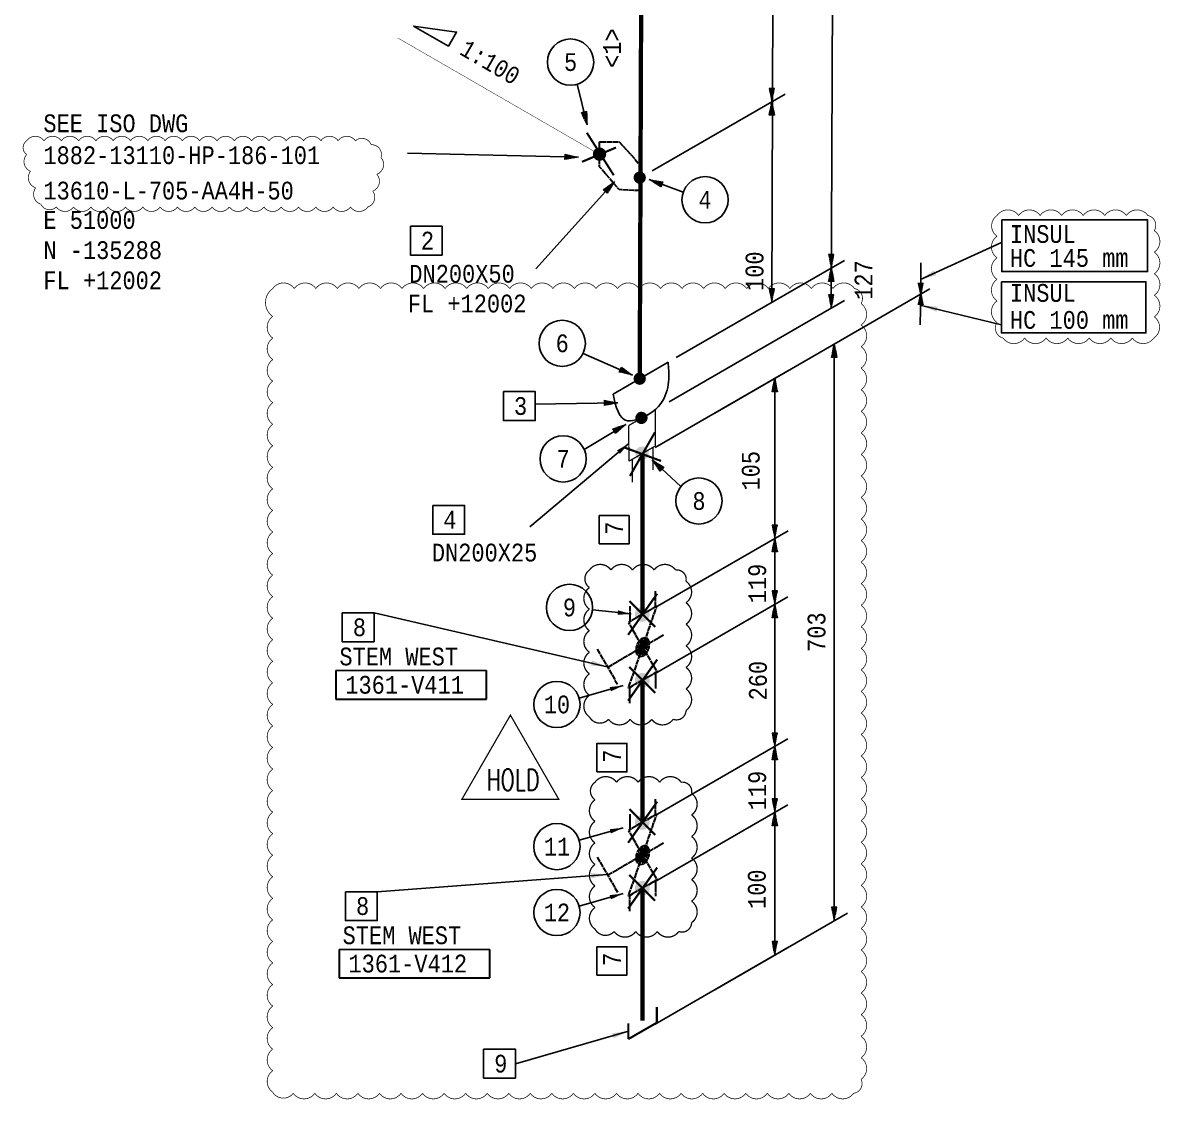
# Model space of a CAD drawing. Header units: inches. Extents: x 996 to 1837, y 0 to 594.
# Drawn here: x 1319.5 to 1530.7, y 141.1 to 340.9 of the extents above; entities that cross this region are included whole.
import ezdxf
from ezdxf.enums import TextEntityAlignment as Align

# ---------------------------------------------------------------- set-up
doc = ezdxf.new("R2010")
doc.units = ezdxf.units.IN
doc.header["$MEASUREMENT"] = 0
doc.linetypes.add('Dashed', pattern=[4.18782, 2.09391, -2.09391])
doc.linetypes.add('Solid', pattern=[1, 1, 0])
for name, color, linetype in [('2', 2, 'Continuous'), ('3', 3, 'Continuous'), ('4', 4, 'Continuous'), ('Border', 7, 'Continuous'), ('DIM-LINES', 7, 'Continuous'), ('DIM-TEXT', 7, 'Continuous'), ('FITTINGS', 7, 'Continuous'), ('ISO-TEXT', 7, 'Continuous'), ('ISOTEXT', 7, 'Continuous'), ('NOZZLES', 7, 'Continuous'), ('PIPE', 7, 'Continuous'), ('Rev.4', 6, 'Continuous'), ('WELDS', 7, 'Continuous')]:
    doc.layers.add(name, color=color, linetype=linetype)
for name, color, linetype, lineweight in [('fittingDimension', 2, 'Solid', 13), ('symbol', 2, 'Solid', 30), ('weldDimension', 2, 'Solid', 13)]:
    doc.layers.add(name, color=color, linetype=linetype, lineweight=lineweight)
doc.styles.add('fixedText', font='MONOTXT8.shx', dxfattribs={"width": 0.85})
doc.styles.add('MONOTXT', font='MONOTXT.shx', dxfattribs={"width": 0.8})
doc.styles.add('ROMANS', font='romans.shx', dxfattribs={"width": 0.8})
doc.styles.get("Standard").update_dxf_attribs({"font": 'arial.ttf'})
doc.dimstyles.new('1-1', dxfattribs={"dimtxt": 2.5, "dimasz": 3, "dimexe": 1.2, "dimexo": 1.2, "dimtad": 1, "dimdec": 1, "dimzin": 12, "dimdsep": 46, "dimtxsty": 'ROMANS', "dimcen": 2.5, "dimclrd": 4, "dimclre": 4, "dimclrt": 2, "dimadec": 1, "dimazin": 3, "dimtfac": 1, "dimtdec": 1, "dimtmove": 0, "dimatfit": 3, "dimfxl": 1, "dimtfill": 1, "dimarcsym": 0})
doc.dimstyles.new('ISO-25', dxfattribs={"dimtxt": 2.5, "dimasz": 2.5, "dimexe": 1.25, "dimexo": 0.625, "dimtad": 1, "dimtxsty": 'Standard', "dimcen": 2.5, "dimclre": 4, "dimadec": 0, "dimazin": 0, "dimtfac": 1, "dimtmove": 0, "dimatfit": 3, "dimfxl": 1, "dimarcsym": 0})

# ---------------------------------------------------------------- blocks, each defined once
blk = doc.blocks.new('block51')
at = {"layer": 'WELDS'}
h = blk.add_hatch(color=2, dxfattribs=at)
edge = h.paths.add_edge_path(flags=0)
edge.add_arc((0, 0), 1.15, 0, 360)
at = {"flags": 1}
for tag in ['Tag', 'UCI', 'Pipe Ref', 'Description', 'Key']:
    blk.add_attdef(tag, (0, 0), '', height=1, dxfattribs=at)
blk = doc.blocks.new('block52')
at = {"layer": 'WELDS'}
h = blk.add_hatch(color=2, dxfattribs=at)
edge = h.paths.add_edge_path(flags=0)
edge.add_arc((0, 0), 1.15, 0, 360)
at = {"flags": 1}
for tag in ['Tag', 'UCI', 'Pipe Ref', 'Description', 'Key']:
    blk.add_attdef(tag, (0, 0), '', height=1, dxfattribs=at)
blk = doc.blocks.new('block72')
at = {"color": 2, "linetype": 'ByBlock', "const_width": 0.2}
for points in [[(0, 2.399999999999977), (0, 0)], [(4.800000000000011, -0.4000000000000341), (0, 2.399999999999977)], [(0, 0), (0, -2.400000000000034)], [(4.800000000000011, -5.100000000000023), (4.800000000000011, -0.4000000000000341)], [(0, -2.400000000000034), (4.800000000000011, -5.100000000000023)]]:
    blk.add_lwpolyline(points, dxfattribs=at)
at = {"flags": 1}
for tag in ['Tag', 'UCI', 'Pipe Ref', 'Description', 'Key']:
    blk.add_attdef(tag, (0, 0), '', height=1, dxfattribs=at)

msp = doc.modelspace()

# ---------------------------------------------------------------- hatches: boundary and pattern name
at = {"layer": '4'}
for points in [[(1485.814655889277, 292.5061863160356), (1486.214655889277, 290.5861863160355), (1486.614655889277, 292.5061863160356)], [(1485.814655889277, 288.6661863160355), (1486.214655889277, 290.5861863160355), (1486.614655889277, 288.6661863160355)]]:
    msp.add_hatch(color=4, dxfattribs=at).paths.add_polyline_path(points)
at = {"layer": 'WELDS'}
h = msp.add_hatch(color=2, dxfattribs=at)
edge = h.paths.add_edge_path(flags=0)
edge.add_arc((1426.590933922466, 316.4957356177565), 1.25, -180.0000000000002, 179.9999999999998)
h = msp.add_hatch(color=2, dxfattribs=at)
edge = h.paths.add_edge_path(flags=0)
edge.add_arc((1434.371304703949, 267.5396750733119), 1.15, -59.00555022275671, 300.9944497772433, ccw=False)
h = msp.add_hatch(color=2, dxfattribs=at)
edge = h.paths.add_edge_path(flags=0)
edge.add_arc((1434.482647406679, 260.9777501307901), 1.25, -60.00000000000001, 300.0000000000001)
h = msp.add_hatch(color=2, dxfattribs=at)
edge = h.paths.add_edge_path(flags=0)
edge.add_arc((1434.518051120353, 231.050190789829), 1.375, 299.9999999999999, 659.9999999999999, ccw=False)
h = msp.add_hatch(color=2, dxfattribs=at)
edge = h.paths.add_edge_path(flags=0)
edge.add_arc((1434.518051120353, 218.8290045103222), 1.375, 299.9999999999999, 659.9999999999999, ccw=False)
h = msp.add_hatch(color=2, dxfattribs=at)
edge = h.paths.add_edge_path(flags=0)
edge.add_arc((1434.518051120353, 192.4472852119718), 1.375, 299.9999999999999, 659.9999999999999, ccw=False)
h = msp.add_hatch(color=2, dxfattribs=at)
edge = h.paths.add_edge_path(flags=0)
edge.add_arc((1434.518051120353, 180.226098932465), 1.375, 299.9999999999999, 659.9999999999999, ccw=False)

# ---------------------------------------------------------------- linework, layer by layer
at = {"layer": '2', "color": 4}
for p, q in [((1424.280511266817, 321.9075051273487), (1422.446162350977, 329.4799891034318)), ((1429.356285542987, 311.4054643418027), (1414.755059672938, 295.2145758702292)), ((1435.826177746783, 311.7673592988123), (1442.111918474674, 309.4131528426245)), ((1432.715362101392, 275.4689361004856), (1423.530417647716, 279.5210733367088)), ((1430.00125638296, 270.3321285675653), (1414.64793993857, 270.0561784738534)), ((1431.473236039802, 266.3415981956206), (1423.744519651821, 261.6693733479453)), ((1436.384724560756, 259.7460895216576), (1441.684132088971, 254.7768138416731))]:
    msp.add_line(p, q, dxfattribs=at)
for points in [[(1501.260335022901, 304.2779935639734), (1528.324638299187, 304.2779935639734), (1528.324638299187, 294.6902258836079), (1501.260335022901, 294.6902258836079)], [(1391.470039986314, 303.1134817712784), (1397.370165224348, 303.1134817712784), (1397.370165224348, 297.7507645581419), (1391.470039986314, 297.7507645581419)], [(1501.188735559337, 292.8252115811207), (1528.03824364005, 292.8252115811207), (1528.03824364005, 283.3089940522328), (1501.188735559337, 283.3089940522328)], [(1408.747814700536, 272.409309655388), (1414.64793993857, 272.409309655388), (1414.64793993857, 267.0465924422515), (1408.747814700536, 267.0465924422515)], [(1395.632603465343, 251.3076488445945), (1401.532728703377, 251.3076488445945), (1401.532728703377, 245.944931631458), (1395.632603465343, 245.944931631458)], [(1426.534670987254, 244.1387821543362), (1426.534670987254, 249.4119815034204), (1432.084546464405, 249.4119815034207), (1432.084546464405, 244.1387821543362)], [(1378.836571744216, 231.3423587112693), (1384.73669698225, 231.3423587112693), (1384.73669698225, 225.9796414981328), (1378.836571744216, 225.9796414981328)], [(1426.113225355306, 201.8263342226597), (1426.113225355306, 207.0995335717438), (1431.663100832457, 207.0995335717442), (1431.663100832457, 201.8263342226597)], [(1379.423514875706, 179.5917295816992), (1385.32364011374, 179.5917295816992), (1385.32364011374, 174.2290123685627), (1379.423514875706, 174.2290123685627)], [(1426.113225355306, 164.0973788777151), (1426.113225355306, 169.3705782267993), (1431.663100832457, 169.3705782267996), (1431.663100832457, 164.0973788777151)], [(1405.074896235115, 150.3415836612019), (1410.975021473149, 150.3415836612019), (1410.975021473149, 144.9788664480654), (1405.074896235115, 144.9788664480654)]]:
    msp.add_lwpolyline(points, close=True, dxfattribs=at)
for centre in [(1421.210997103919, 333.5879003621811), (1446.173826283931, 308.0329336755743), (1419.663372959392, 281.3785084980277), (1419.827270952052, 259.9202985570457), (1445.049115138583, 252.1158010503045), (1421.006583116618, 232.3550872320745), (1418.685032905363, 214.3440822157379), (1418.679185651294, 187.9541008068657), (1418.685032905363, 175.7270697608344)]:
    msp.add_circle(centre, 4.29, dxfattribs=at)
at = {"layer": '4', "color": 4}
for p, q in [((1486.213655889277, 290.5851863160356), (1486.213655889277, 296.3451863160356)), ((1486.214655889277, 290.5861863160355), (1485.814655889277, 292.5061863160356)), ((1485.814655889277, 292.5061863160356), (1486.614655889277, 292.5061863160356)), ((1486.614655889277, 292.5061863160356), (1486.214655889277, 290.5861863160355)), ((1485.814655889277, 288.6661863160355), (1486.214655889277, 290.5861863160355)), ((1486.133655889277, 284.8251863160356), (1486.213655889277, 290.5851863160356)), ((1486.214655889277, 290.5861863160355), (1486.614655889277, 288.6661863160355)), ((1486.614655889277, 288.6661863160355), (1485.814655889277, 288.6661863160355))]:
    msp.add_line(p, q, dxfattribs=at)
msp.add_lwpolyline([(1392.026418607463, 340.2730697481412), (1400.050873720083, 339.1485154376481), (1398.522446612375, 336.5467829090297), (1392.026418607463, 340.2730697481412)], dxfattribs=at)
at = {"layer": '4', "color": 4, "const_width": 0.3}
for points in [[(1485.814655889277, 292.5061863160356), (1486.214655889277, 290.5861863160355), (1486.614655889277, 292.5061863160356)], [(1486.614655889277, 288.6661863160355), (1486.214655889277, 290.5861863160355), (1485.814655889277, 288.6661863160355)]]:
    msp.add_lwpolyline(points, close=True, dxfattribs=at)
at = {"layer": 'Border', "color": 4}
for p, q in [((1459.493320055876, 529.7926496690175), (1458.573390711233, 288.9754520583532)), ((1470.157551120407, 281.2492583778157), (1470.157550185274, 174.2049052901229)), ((1459.11315898035, 274.8727623772384), (1459.113158045217, 167.8284092895455))]:
    msp.add_line(p, q, dxfattribs=at)
at = {"layer": 'Border', "color": 2}
for p, q in [((1436.383882060891, 313.3985243906328), (1461.034617330784, 327.6306330344281)), ((1440.81997996216, 278.7255128453018), (1472.079008851746, 296.7729215893103)), ((1447.968040717876, 268.4381517991241), (1487.918154533103, 291.5033607645018)), ((1439.546083494591, 270.5273350010856), (1472.079008851746, 289.310228213565)), ((1439.311848308925, 277.8547926293333), (1429.094904359309, 271.956037289727)), ((1436.923648577819, 262.0616557985467), (1461.574383847712, 276.2937644423419)), ((1436.926983027982, 232.3419206421173), (1461.577718297875, 246.5740292859125)), ((1436.923648577819, 220.1047047637656), (1461.574383847712, 234.3368134075608)), ((1436.91780132375, 193.7288302319397), (1461.568536593644, 207.9609388757349)), ((1436.923648577819, 181.5017991859084), (1461.574383847712, 195.7339078297036)), ((1447.964719486424, 161.3918685120622), (1472.615454756318, 175.6239771558575)), ((1436.920327346367, 155.0153725114849), (1461.571062616261, 169.2474811552801))]:
    msp.add_line(p, q, dxfattribs=at)
msp.add_spline([(1429.094904359309, 271.956037289727), (1431.797217914774, 267.0054463597772), (1433.846805695834, 267.3539604765023), (1438.349638287433, 270.7662745650608), (1439.43871369522, 274.748710664552), (1439.311848308925, 277.8547926293333)], degree=3, dxfattribs=at)
at = {"layer": 'DIM-LINES', "color": 4}
for p, q in [((1470.537711576837, 536.1691320866803), (1469.617782232195, 287.8892411002709)), ((1422.67691283361, 315.9200915174735), (1390.919187166526, 316.6892655552761))]:
    msp.add_line(p, q, dxfattribs=at)
at = {"layer": 'FITTINGS', "color": 2, "linetype": 'ByBlock'}
for points, const_width in [([(1434.050133922464, 312.1387764072313), (1434.050133922464, 309.9387764072312)], 0.2), ([(1436.525167411771, 262.0324494734161), (1436.525167411771, 257.8386773870565)], 0.26), ([(1432.661300577993, 259.8016449168211), (1432.661300577992, 255.6078728304615)], 0.26)]:
    msp.add_lwpolyline(points, dxfattribs=dict(at, const_width=const_width))
at = {"layer": 'ISO-TEXT', "color": 2}
for p, q in [((1405.620731890935, 220.6378082183956), (1377.660731890934, 220.6378082183956)), ((1406.207675022425, 168.8871790888255), (1378.247675022424, 168.8871790888255))]:
    msp.add_line(p, q, dxfattribs=at)
at = {"layer": 'ISOTEXT', "color": 2, "linetype": 'Continuous', "lineweight": 30}
for p, q in [((1377.660731890934, 220.6378082183956), (1377.660731890934, 215.3578082183956)), ((1405.620731890935, 215.3578082183956), (1405.620731890935, 220.6378082183956)), ((1377.660731890934, 215.3578082183956), (1405.620731890935, 215.3578082183956)), ((1378.247675022424, 168.8871790888255), (1378.247675022424, 163.6071790888255)), ((1406.207675022425, 163.6071790888255), (1406.207675022425, 168.8871790888255)), ((1378.247675022424, 163.6071790888255), (1406.207675022425, 163.6071790888255))]:
    msp.add_line(p, q, dxfattribs=at)
at = {"layer": 'NOZZLES', "const_width": 0.8}
for points in [[(1434.050133922464, 274.8169404119108), (1434.970060895823, 515.2746897644347)], [(1434.589900439393, 231.0802499369169), (1434.589900439392, 261.0318791821126)], [(1434.589900439392, 192.4773443590595), (1434.589900439392, 218.8590636574103)], [(1434.589900439392, 186.3667207494388), (1434.589900439392, 186.3667512193066)], [(1434.589900439392, 155.6223392470281), (1434.589900439392, 180.2561580795526)]]:
    msp.add_lwpolyline(points, dxfattribs=at)
at = {"layer": 'PIPE', "color": 2, "linetype": 'Dashed', "const_width": 0.08}
msp.add_lwpolyline([(1389.13591445203, 338.0642397039252), (1426.590933922467, 316.4395741301662)], dxfattribs=at)
at = {"layer": 'Rev.4', "color": 1}
for points, const_width in [([(1320.23967147082, 318.9773858330766, -0.52056705), (1323.451908528171, 318.9773858330766, -0.52056705), (1326.664145585522, 318.9773858330766, -0.52056705), (1329.876382642873, 318.9773858330766, -0.52056705), (1333.088619700224, 318.9773858330766, -0.52056705), (1336.300856757576, 318.9773858330766, -0.52056705), (1339.513093814927, 318.9773858330766, -0.52056705), (1342.725330872278, 318.9773858330766, -0.52056705), (1345.937567929629, 318.9773858330766, -0.52056705), (1349.14980498698, 318.9773858330766, -0.52056705), (1352.362042044331, 318.9773858330766, -0.52056705), (1355.574279101682, 318.9773858330766, -0.52056705), (1358.786516159033, 318.9773858330766, -0.52056705), (1361.998753216385, 318.9773858330766, -0.52056705), (1365.210990273736, 318.9773858330766, -0.52056705), (1368.423227331087, 318.9773858330766, -0.52056705), (1371.635464388438, 318.9773858330766, -0.52056705), (1374.847701445789, 318.9773858330766, -0.52056705), (1378.05993850314, 318.9773858330766, -0.52056705), (1381.272175560491, 318.9773858330766, -0.52056705), (1384.185662065436, 318.2493545743849, -0.52056705), (1386.021349110025, 315.8661830960626, -0.52056705), (1385.247251991235, 312.7486134395352, -0.52056705), (1384.473154872445, 309.6310437830077, -0.52056705), (1383.558698333789, 306.6929471179444, -0.52056705), (1380.346461276438, 306.6929471179444, -0.52056705), (1377.134224219087, 306.6929471179444, -0.52056705), (1373.921987161736, 306.6929471179444, -0.52056705), (1370.709750104385, 306.6929471179444, -0.52056705), (1367.497513047034, 306.6929471179444, -0.52056705), (1364.285275989683, 306.6929471179444, -0.52056705), (1361.073038932331, 306.6929471179444, -0.52056705), (1357.86080187498, 306.6929471179444, -0.52056705), (1354.648564817629, 306.6929471179444, -0.52056705), (1351.436327760278, 306.6929471179444, -0.52056705), (1348.224090702927, 306.6929471179444, -0.52056705), (1345.011853645576, 306.6929471179444, -0.52056705), (1341.799616588225, 306.6929471179444, -0.52056705), (1338.587379530873, 306.6929471179444, -0.52056705), (1335.375142473522, 306.6929471179444, -0.52056705), (1332.162905416171, 306.6929471179444, -0.52056705), (1328.95066835882, 306.6929471179444, -0.52056705), (1325.738431301469, 306.6929471179444, -0.52056705), (1322.891432868785, 307.19208356147, -0.52056705), (1321.919557651348, 310.2537702656173, -0.52056705), (1320.947682433911, 313.3154569697645, -0.52056705), (1320.23967147082, 316.4180181153799, -0.52056705)], 0.132), ([(1500.385641928789, 305.1064030629062, -0.52056705), (1504.385641928789, 305.1064030629062, -0.52056705), (1508.385641928789, 305.1064030629062, -0.52056705), (1512.385641928789, 305.1064030629062, -0.52056705), (1516.385641928789, 305.1064030629062, -0.52056705), (1520.385641928789, 305.1064030629062, -0.52056705), (1524.385641928789, 305.1064030629062, -0.52056705), (1528.385641928789, 305.1064030629062, -0.52056705), (1529.579458118265, 302.3002192523826, -0.52056705), (1529.579458118265, 298.3002192523826, -0.52056705), (1529.579458118265, 294.3002192523826, -0.52056705), (1529.579458118265, 290.3002192523826, -0.52056705), (1529.579458118265, 286.3002192523826, -0.52056705), (1529.505435557384, 282.3742418132632, -0.52056705), (1525.505435557384, 282.3742418132632, -0.52056705), (1521.505435557384, 282.3742418132632, -0.52056705), (1517.505435557384, 282.3742418132632, -0.52056705), (1513.505435557384, 282.3742418132632, -0.52056705), (1509.505435557384, 282.3742418132632, -0.52056705), (1505.505435557384, 282.3742418132632, -0.52056705), (1501.505435557384, 282.3742418132632, -0.52056705), (1500.385641928789, 285.2544481846675, -0.52056705), (1500.385641928789, 289.2544481846675, -0.52056705), (1500.385641928789, 293.2544481846675, -0.52056705), (1500.385641928789, 297.2544481846675, -0.52056705), (1500.385641928789, 301.2544481846675, -0.52056705)], 0.132), ([(1365.922898011375, 291.5459609811173, -0.52056705), (1369.922898011375, 291.5459609811173, -0.52056705), (1373.922898011375, 291.5459609811173, -0.52056705), (1377.922898011375, 291.5459609811173, -0.52056705), (1381.922898011375, 291.5459609811173, -0.52056705), (1385.922898011375, 291.5459609811173, -0.52056705), (1389.922898011375, 291.5459609811173, -0.52056705), (1393.922898011375, 291.5459609811173, -0.52056705), (1397.922898011375, 291.5459609811173, -0.52056705), (1401.922898011375, 291.5459609811173, -0.52056705), (1405.922898011375, 291.5459609811173, -0.52056705), (1409.922898011375, 291.5459609811173, -0.52056705), (1413.922898011375, 291.5459609811173, -0.52056705), (1417.922898011375, 291.5459609811173, -0.52056705), (1421.922898011375, 291.5459609811173, -0.52056705), (1425.922898011375, 291.5459609811173, -0.52056705), (1429.922898011375, 291.5459609811173, -0.52056705), (1433.922898011375, 291.5459609811173, -0.52056705), (1437.922898011375, 291.5459609811173, -0.52056705), (1441.922898011375, 291.5459609811173, -0.52056705), (1445.922898011375, 291.5459609811173, -0.52056705), (1449.922898011375, 291.5459609811173, -0.52056705), (1453.922898011375, 291.5459609811173, -0.52056705), (1457.922898011375, 291.5459609811173, -0.52056705), (1461.922898011375, 291.5459609811173, -0.52056705), (1465.922898011375, 291.5459609811173, -0.52056705), (1469.922898011375, 291.5459609811173, -0.52056705), (1473.922898011375, 291.5459609811173, -0.52056705), (1475.140111722715, 288.7631746924571, -0.52056705), (1475.140111722715, 284.7631746924571, -0.52056705), (1475.140111722715, 280.7631746924571, -0.52056705), (1475.140111722715, 276.7631746924571, -0.52056705), (1475.140111722715, 272.7631746924571, -0.52056705), (1475.140111722715, 268.7631746924571, -0.52056705), (1475.140111722715, 264.7631746924571, -0.52056705), (1475.140111722715, 260.7631746924571, -0.52056705), (1475.140111722715, 256.7631746924571, -0.52056705), (1475.140111722715, 252.7631746924571, -0.52056705), (1475.140111722715, 248.7631746924571, -0.52056705), (1475.140111722715, 244.7631746924571, -0.52056705), (1475.140111722715, 240.7631746924571, -0.52056705), (1475.140111722715, 236.7631746924571, -0.52056705), (1475.140111722715, 232.7631746924571, -0.52056705), (1475.140111722715, 228.7631746924571, -0.52056705), (1475.140111722715, 224.7631746924571, -0.52056705), (1475.140111722715, 220.7631746924571, -0.52056705), (1475.140111722715, 216.7631746924571, -0.52056705), (1475.140111722715, 212.7631746924571, -0.52056705), (1475.140111722715, 208.7631746924571, -0.52056705), (1475.140111722715, 204.7631746924571, -0.52056705), (1475.140111722715, 200.7631746924571, -0.52056705), (1475.140111722715, 196.7631746924571, -0.52056705), (1475.140111722715, 192.7631746924571, -0.52056705), (1475.140111722715, 188.7631746924571, -0.52056705), (1475.140111722715, 184.7631746924571, -0.52056705), (1475.140111722715, 180.7631746924571, -0.52056705), (1475.140111722715, 176.7631746924571, -0.52056705), (1475.140111722715, 172.7631746924571, -0.52056705), (1475.140111722715, 168.7631746924571, -0.52056705), (1475.140111722715, 164.7631746924571, -0.52056705), (1475.140111722715, 160.7631746924571, -0.52056705), (1475.140111722715, 156.7631746924571, -0.52056705), (1475.140111722715, 152.7631746924571, -0.52056705), (1475.140111722715, 148.7631746924571, -0.52056705), (1475.140111722715, 144.7631746924571, -0.52056705), (1473.733376368617, 142.1699100465553, -0.52056705), (1469.733376368617, 142.1699100465553, -0.52056705), (1465.733376368617, 142.1699100465553, -0.52056705), (1461.733376368617, 142.1699100465553, -0.52056705), (1457.733376368617, 142.1699100465553, -0.52056705), (1453.733376368617, 142.1699100465553, -0.52056705), (1449.733376368617, 142.1699100465553, -0.52056705), (1445.733376368617, 142.1699100465553, -0.52056705), (1441.733376368617, 142.1699100465553, -0.52056705), (1437.733376368617, 142.1699100465553, -0.52056705), (1433.733376368617, 142.1699100465553, -0.52056705), (1429.733376368617, 142.1699100465553, -0.52056705), (1425.733376368617, 142.1699100465553, -0.52056705), (1421.733376368617, 142.1699100465553, -0.52056705), (1417.733376368617, 142.1699100465553, -0.52056705), (1413.733376368617, 142.1699100465553, -0.52056705), (1409.733376368617, 142.1699100465553, -0.52056705), (1405.733376368617, 142.1699100465553, -0.52056705), (1401.733376368617, 142.1699100465553, -0.52056705), (1397.733376368617, 142.1699100465553, -0.52056705), (1393.733376368617, 142.1699100465553, -0.52056705), (1389.733376368617, 142.1699100465553, -0.52056705), (1385.733376368617, 142.1699100465553, -0.52056705), (1381.733376368617, 142.1699100465553, -0.52056705), (1377.733376368617, 142.1699100465553, -0.52056705), (1373.733376368617, 142.1699100465553, -0.52056705), (1369.733376368617, 142.1699100465553, -0.52056705), (1365.922898011375, 142.3594316893136, -0.52056705), (1365.922898011375, 146.3594316893136, -0.52056705), (1365.922898011375, 150.3594316893136, -0.52056705), (1365.922898011375, 154.3594316893136, -0.52056705), (1365.922898011375, 158.3594316893136, -0.52056705), (1365.922898011375, 162.3594316893136, -0.52056705), (1365.922898011375, 166.3594316893136, -0.52056705), (1365.922898011375, 170.3594316893136, -0.52056705), (1365.922898011375, 174.3594316893136, -0.52056705), (1365.922898011375, 178.3594316893136, -0.52056705), (1365.922898011375, 182.3594316893136, -0.52056705), (1365.922898011375, 186.3594316893136, -0.52056705), (1365.922898011375, 190.3594316893136, -0.52056705), (1365.922898011375, 194.3594316893136, -0.52056705), (1365.922898011375, 198.3594316893136, -0.52056705), (1365.922898011375, 202.3594316893136, -0.52056705), (1365.922898011375, 206.3594316893136, -0.52056705), (1365.922898011375, 210.3594316893136, -0.52056705), (1365.922898011375, 214.3594316893136, -0.52056705), (1365.922898011375, 218.3594316893136, -0.52056705), (1365.922898011375, 222.3594316893136, -0.52056705), (1365.922898011375, 226.3594316893136, -0.52056705), (1365.922898011375, 230.3594316893135, -0.52056705), (1365.922898011375, 234.3594316893136, -0.52056705), (1365.922898011375, 238.3594316893136, -0.52056705), (1365.922898011375, 242.3594316893136, -0.52056705), (1365.922898011375, 246.3594316893136, -0.52056705), (1365.922898011375, 250.3594316893136, -0.52056705), (1365.922898011375, 254.3594316893136, -0.52056705), (1365.922898011375, 258.3594316893136, -0.52056705), (1365.922898011375, 262.3594316893136, -0.52056705), (1365.922898011375, 266.3594316893136, -0.52056705), (1365.922898011375, 270.3594316893136, -0.52056705), (1365.922898011375, 274.3594316893136, -0.52056705), (1365.922898011375, 278.3594316893136, -0.52056705), (1365.922898011375, 282.3594316893136, -0.52056705), (1365.922898011375, 286.3594316893136, -0.52056705)], 0.132), ([(1424.714565271331, 239.2977451855151, -0.52056705), (1428.714565271331, 239.2977451855151, -0.52056705), (1432.714565271331, 239.2977451855151, -0.52056705), (1436.714565271331, 239.2977451855151, -0.52056705), (1440.714565271331, 239.2977451855151, -0.52056705), (1442.638607564792, 237.2217874789769, -0.52056705), (1442.638607564792, 233.2217874789769, -0.52056705), (1442.638607564792, 229.2217874789769, -0.52056705), (1442.638607564792, 225.2217874789769, -0.52056705), (1442.638607564792, 221.2217874789769, -0.52056705), (1442.638607564792, 217.2217874789769, -0.52056705), (1442.638607564792, 213.2217874789769, -0.52056705), (1440.267167832939, 211.5932272108307, -0.52056705), (1436.267167832939, 211.5932272108307, -0.52056705), (1432.267167832939, 211.5932272108307, -0.52056705), (1428.267167832939, 211.5932272108307, -0.52056705), (1424.714565271331, 212.0406246492227, -0.52056705), (1424.714565271331, 216.0406246492227, -0.52056705), (1424.714565271331, 220.0406246492227, -0.52056705), (1424.714565271331, 224.0406246492227, -0.52056705), (1424.714565271331, 228.0406246492227, -0.52056705), (1424.714565271331, 232.0406246492227, -0.52056705), (1424.714565271331, 236.0406246492227, -0.52056705)], 0.2376), ([(1425.749083362543, 199.9053418571898, -0.52056705), (1429.749083362543, 199.9053418571898, -0.52056705), (1433.749083362543, 199.9053418571898, -0.52056705), (1437.749083362543, 199.9053418571898, -0.52056705), (1441.749083362543, 199.9053418571898, -0.52056705), (1443.673125656005, 197.8293841506515, -0.52056705), (1443.673125656005, 193.8293841506515, -0.52056705), (1443.673125656005, 189.8293841506515, -0.52056705), (1443.673125656005, 185.8293841506515, -0.52056705), (1443.673125656005, 181.8293841506515, -0.52056705), (1443.673125656005, 177.8293841506515, -0.52056705), (1443.673125656005, 173.8293841506515, -0.52056705), (1441.301685924151, 172.2008238825053, -0.52056705), (1437.301685924151, 172.2008238825053, -0.52056705), (1433.301685924151, 172.2008238825053, -0.52056705), (1429.301685924151, 172.2008238825053, -0.52056705), (1425.749083362543, 172.6482213208974, -0.52056705), (1425.749083362543, 176.6482213208974, -0.52056705), (1425.749083362543, 180.6482213208974, -0.52056705), (1425.749083362543, 184.6482213208974, -0.52056705), (1425.749083362543, 188.6482213208974, -0.52056705), (1425.749083362543, 192.6482213208974, -0.52056705), (1425.749083362543, 196.6482213208974, -0.52056705)], 0.2376)]:
    msp.add_lwpolyline(points, format="xyb", close=True, dxfattribs=dict(at, const_width=const_width))
at = {"layer": 'Rev.4', "color": 1, "const_width": 0.2376}
msp.add_lwpolyline([(1410.043273453683, 212.3597245724957), (1401.02827584948, 196.7308020744842), (1419.02827584948, 196.7308020744842)], close=True, dxfattribs=at)
at = {"layer": 'symbol', "flags": 128}
msp.add_lwpolyline([(1434.050133922464, 309.7195764072313), (1430.219733922465, 309.9211764072319), (1426.590933922467, 314.1547764072318), (1426.590933922467, 318.7915764072317), (1430.219733922465, 318.7915764072317), (1434.050133922464, 314.5579764072315), (1434.050133922464, 312.1387764072314)], close=True, dxfattribs=at)
for points in [[(1436.979384336996, 232.4580821294234), (1436.984310215671, 235.3634634946384)], [(1437.240865955517, 232.6088585343655), (1431.945603823593, 229.555486783066), (1437.234197055192, 220.3838268112608), (1431.93896136069, 217.3304703043954), (1437.240865955517, 232.6088585343655)], [(1432.205342420465, 232.6077991096249), (1432.20041654179, 229.7024177444104)], [(1438.481121991181, 227.2133013519124), (1428.104581360088, 221.2299458069279)], [(1435.695330951221, 226.2661221426219), (1435.809854871198, 225.677084925886), (1435.741384107205, 224.9818967577771), (1435.498476312926, 224.276296870431), (1435.124493348566, 223.6863257211344), (1434.671596810921, 223.2926036912627), (1434.209520763642, 223.1557265714596), (1433.802157016327, 223.2959820903174), (1433.522245380298, 223.6883094630079), (1433.407715635999, 224.2773766362975), (1433.476192224313, 224.9725348478528), (1433.719100018611, 225.6781347351011), (1434.093082982953, 226.268105884496), (1434.545979520616, 226.6618279142694), (1435.008055567895, 226.7987050340725), (1435.415419315211, 226.6584495152142), (1435.695330951221, 226.2661221426219)], [(1435.502488750368, 226.1916346919665), (1433.677312128417, 223.7476179626278)], [(1435.313994970759, 226.4819791352938), (1433.865805908026, 223.4572735193001)], [(1435.084006631289, 226.6175332534444), (1434.095794247497, 223.3217194011495)], [(1435.080568266115, 223.842370885774), (1434.09923261267, 226.0968817688194)], [(1434.32181081507, 226.3485065313466), (1434.857990063715, 223.5907461232473)], [(1434.5668539494, 226.5333558765423), (1434.612946929386, 223.4058967780515)], [(1426.159993856836, 224.602316224582), (1429.899591072495, 218.1169783300725)], [(1435.619030282325, 225.4204615176809), (1433.56077059646, 224.518791136913)], [(1435.59723509877, 225.8453813929045), (1433.582565780015, 224.0938712616894)], [(1435.563636247951, 224.9714819566588), (1433.616164630834, 224.967770697935)], [(1435.447071942652, 224.5516431327114), (1433.732728936133, 225.3876095218825)], [(1436.979384336952, 220.2368958498919), (1436.977786956289, 217.3334225078106)], [(1432.19881916117, 214.5777581228471), (1432.200416541833, 217.4812314649284)], [(1436.979384336996, 193.8551765515662), (1436.984310215671, 196.7605579167812)], [(1437.240865955517, 194.0059529565083), (1431.945603823593, 190.9525812052088), (1437.234197055192, 181.7809212334036), (1431.93896136069, 178.7275647265382), (1437.240865955517, 194.0059529565083)], [(1432.205342420465, 194.0048935317677), (1432.20041654179, 191.0995121665532)], [(1438.481121991181, 188.6103957740552), (1428.104581360088, 182.6270402290707)], [(1435.695330951221, 187.6632165647647), (1435.809854871198, 187.0741793480288), (1435.741384107205, 186.3789911799199), (1435.498476312926, 185.6733912925738), (1435.124493348566, 185.0834201432772), (1434.671596810921, 184.6896981134055), (1434.209520763642, 184.5528209936024), (1433.802157016327, 184.6930765124602), (1433.522245380298, 185.0854038851507), (1433.407715635999, 185.6744710584403), (1433.476192224313, 186.3696292699956), (1433.719100018611, 187.0752291572439), (1434.093082982953, 187.6652003066388), (1434.545979520616, 188.0589223364122), (1435.008055567895, 188.1957994562153), (1435.415419315211, 188.055543937357), (1435.695330951221, 187.6632165647647)], [(1435.084006631289, 188.0146276755872), (1434.095794247497, 184.7188138232923)], [(1426.159993856836, 185.9994106467248), (1429.899591072495, 179.5140727522153)], [(1435.619030282325, 186.8175559398237), (1433.56077059646, 185.9158855590558)], [(1435.59723509877, 187.2424758150473), (1433.582565780015, 185.4909656838322)], [(1435.563636247951, 186.3685763788016), (1433.616164630834, 186.3648651200778)], [(1435.502488750368, 187.5887291141093), (1433.677312128417, 185.1447123847706)], [(1435.447071942652, 185.9487375548542), (1433.732728936133, 186.7847039440253)], [(1435.313994970759, 187.8790735574366), (1433.865805908026, 184.8543679414429)], [(1435.080568266115, 185.2394653079168), (1434.09923261267, 187.4939761909622)], [(1434.32181081507, 187.7456009534894), (1434.857990063715, 184.9878405453901)], [(1434.5668539494, 187.9304502986851), (1434.612946929386, 184.8029912001943)], [(1436.979384336952, 181.6339902720347), (1436.977786956289, 178.7305169299534)], [(1432.19881916117, 175.9748525449899), (1432.200416541833, 178.8783258870712)]]:
    msp.add_lwpolyline(points, dxfattribs=at)
at = {"layer": 'weldDimension', "color": 4, "flags": 128}
for points in [[(1458.573393082516, 326.2096445521548), (1459.071808584016, 328.7017220579549), (1458.074977581617, 328.7017220580552), (1458.573393082516, 326.2096445521548), (1458.573393082616, 326.708060053255), (1458.972125483716, 328.7017220579549), (1458.174660681916, 328.7017220580549), (1458.573393082616, 326.708060053255), (1458.573393082616, 327.2064755544548), (1458.872442383516, 328.7017220579551), (1458.274343782117, 328.7017220579551), (1458.573393082616, 327.2064755544548), (1458.573393082716, 327.7048910556549), (1458.772759283317, 328.7017220579551), (1458.374026882316, 328.7017220579549), (1458.573393082716, 327.7048910556549), (1458.573393082716, 328.2033065567549), (1458.673076183016, 328.7017220579549), (1458.473709982617, 328.7017220579551), (1458.573393082716, 328.2033065567549)], [(1458.5733954538, 326.2096431831756), (1459.071810955, 323.7175656772757), (1458.0749799527, 323.7175656772757), (1458.5733954538, 326.2096431831756), (1458.5733954538, 325.7112276819758), (1458.9721278548, 323.7175656772757), (1458.1746630529, 323.7175656772757), (1458.5733954538, 325.7112276819758), (1458.5733954538, 325.2128121807758), (1458.8724447545, 323.7175656772759), (1458.2743461531, 323.7175656772759), (1458.5733954538, 325.2128121807758), (1458.5733954538, 324.7143966796758), (1458.7727616543, 323.7175656772759), (1458.3740292534, 323.7175656772757), (1458.5733954538, 324.7143966796758), (1458.5733954538, 324.2159811784757), (1458.6730785541, 323.7175656772757), (1458.4737123536, 323.7175656772757), (1458.5733954538, 324.2159811784757)], [(1424.280511266817, 321.9075051273487), (1423.223354175306, 324.2186276232167), (1424.193567219184, 324.4474478510177), (1424.280511266817, 321.9075051273487), (1424.166101152918, 322.3926116493582), (1423.320375479738, 324.2415096460237), (1424.096545914827, 324.4245658282795), (1424.166101152918, 322.3926116493582), (1424.051691039016, 322.8777181712271), (1423.417396784096, 324.264391668763), (1423.999524610395, 324.4016838054718), (1424.051691039016, 322.8777181712271), (1423.937280925117, 323.362824693237), (1423.514418088527, 324.2872736915697), (1423.902503306037, 324.3788017827335), (1423.937280925117, 323.362824693237), (1423.822870811146, 323.8479312151774), (1423.611439392886, 324.3101557143082), (1423.805482001606, 324.3559197599259), (1423.822870811146, 323.8479312151774)], [(1422.676911407616, 315.9200891800321), (1420.173496406264, 315.4821603750265), (1420.197632635219, 316.4786991297163), (1422.676911407616, 315.9200891800321), (1422.178642030222, 315.9321572945105), (1420.175910029159, 315.5818142504658), (1420.195219012324, 316.3790452542773), (1422.178642030222, 315.9321572945105), (1421.680372652827, 315.9442254089886), (1420.178323652056, 315.6814681260046), (1420.192805389429, 316.2793913788385), (1421.680372652827, 315.9442254089886), (1421.182103275532, 315.956293523465), (1420.180737274951, 315.7811220014437), (1420.190391766532, 316.1797375032996), (1421.182103275532, 315.956293523465), (1420.683833898137, 315.968361637943), (1420.183150897846, 315.8807758768826), (1420.187978143637, 316.0800836278603), (1420.683833898137, 315.968361637943)], [(1429.356285542987, 311.4054643418027), (1428.033406824717, 309.2354735114568), (1427.300554868332, 309.911195390033), (1429.356285542987, 311.4054643418027), (1429.018424603639, 311.0390383635729), (1427.960121629031, 309.3030456993355), (1427.373840063919, 309.8436232021768), (1429.018424603639, 311.0390383635729), (1428.68056366441, 310.6726123854185), (1427.886836433444, 309.3706178871916), (1427.447125259605, 309.7760510142983), (1428.68056366441, 310.6726123854185), (1428.342702725063, 310.3061864071886), (1427.813551237759, 309.4381900750701), (1427.520410455192, 309.7084788264423), (1428.342702725063, 310.3061864071886), (1428.004841785813, 309.9397604289369), (1427.740266042172, 309.5057622629263), (1427.593695650877, 309.6409066385638), (1428.004841785813, 309.9397604289369)], [(1435.826177746783, 311.7673592988123), (1438.332246396278, 311.3448806235448), (1437.9769800866, 310.4135064257217), (1435.826177746783, 311.7673592988123), (1436.291864845752, 311.5897261439321), (1438.296719765308, 311.251743203711), (1438.012506717586, 310.5066438454559), (1436.291864845752, 311.5897261439321), (1436.757551944606, 311.4120929891343), (1438.261193134323, 311.1586057839767), (1438.048033348555, 310.5997812652898), (1436.757551944606, 311.4120929891343), (1437.223239043575, 311.2344598342537), (1438.225666503353, 311.0654683641436), (1438.083559979541, 310.6929186850238), (1437.223239043575, 311.2344598342537), (1437.688926142527, 311.0568266794725), (1438.190139872367, 310.972330944409), (1438.11908661051, 310.7860561048573), (1437.688926142527, 311.0568266794725)], [(1469.617782232195, 295.3519344760161), (1470.116197733695, 297.8440119818163), (1469.119366731295, 297.8440119819165), (1469.617782232195, 295.3519344760161), (1469.617782232295, 295.8503499771164), (1470.016514633395, 297.8440119818163), (1469.219049831595, 297.8440119819163), (1469.617782232295, 295.8503499771164), (1469.617782232295, 296.3487654783162), (1469.916831533195, 297.8440119818165), (1469.318732931795, 297.8440119818165), (1469.617782232295, 296.3487654783162), (1469.617782232395, 296.8471809795162), (1469.817148432995, 297.8440119818165), (1469.418416031995, 297.8440119818163), (1469.617782232395, 296.8471809795162), (1469.617782232395, 297.3455964806162), (1469.717465332695, 297.8440119818163), (1469.518099132295, 297.8440119818165), (1469.617782232395, 297.3455964806162)], [(1469.617784603478, 295.351933107037), (1470.116200104678, 292.859855601137), (1469.119369102378, 292.859855601137), (1469.617784603478, 295.351933107037), (1469.617784603478, 294.8535176058372), (1470.016517004478, 292.859855601137), (1469.219052202578, 292.859855601137), (1469.617784603478, 294.8535176058372), (1469.617784603478, 294.3551021046371), (1469.916833904178, 292.8598556011373), (1469.318735302778, 292.8598556011373), (1469.617784603478, 294.3551021046371), (1469.617784603478, 293.8566866035371), (1469.817150803978, 292.8598556011373), (1469.418418403078, 292.859855601137), (1469.617784603478, 293.8566866035371), (1469.617784603478, 293.3582711023371), (1469.717467703778, 292.859855601137), (1469.518101503278, 292.859855601137), (1469.617784603478, 293.3582711023371)], [(1458.573390711233, 288.9754520583532), (1459.071806212733, 291.4675295641533), (1458.074975210333, 291.4675295642536), (1458.573390711233, 288.9754520583532), (1458.573390711333, 289.4738675594534), (1458.972123112433, 291.4675295641533), (1458.174658310633, 291.4675295642534), (1458.573390711333, 289.4738675594534), (1458.573390711333, 289.9722830606532), (1458.872440012233, 291.4675295641536), (1458.274341410833, 291.4675295641536), (1458.573390711333, 289.9722830606532), (1458.573390711433, 290.4706985618533), (1458.772756912033, 291.4675295641536), (1458.374024511033, 291.4675295641533), (1458.573390711433, 290.4706985618533), (1458.573390711433, 290.9691140629533), (1458.673073811733, 291.4675295641533), (1458.473707611333, 291.4675295641536), (1458.573390711433, 290.9691140629533)], [(1469.617782232195, 287.8892411002709), (1470.116197733695, 290.381318606071), (1469.119366731295, 290.3813186061712), (1469.617782232195, 287.8892411002709), (1469.617782232295, 288.3876566013711), (1470.016514633395, 290.381318606071), (1469.219049831595, 290.381318606171), (1469.617782232295, 288.3876566013711), (1469.617782232295, 288.8860721025709), (1469.916831533195, 290.3813186060712), (1469.318732931795, 290.3813186060712), (1469.617782232295, 288.8860721025709), (1469.617782232395, 289.3844876037709), (1469.817148432995, 290.3813186060712), (1469.418416031995, 290.381318606071), (1469.617782232395, 289.3844876037709), (1469.617782232395, 289.8829031048709), (1469.717465332695, 290.381318606071), (1469.518099132295, 290.3813186060712), (1469.617782232395, 289.8829031048709)], [(1470.157553982612, 281.2492572921864), (1470.655969483813, 278.7571797862864), (1469.659138481512, 278.7571797862864), (1470.157553982612, 281.2492572921864)], [(1470.157553982612, 281.2492572921864), (1470.157553982613, 279.2555952874865), (1470.257237082913, 278.7571797862864)], [(1469.758821581713, 278.7571797862864), (1470.157553982612, 280.7508417909866)], [(1469.858504681913, 278.7571797862867), (1470.157553982613, 280.2524262897865)], [(1469.958187782212, 278.7571797862864), (1470.157553982612, 279.7540107886865)], [(1470.057870882413, 278.7571797862864), (1470.157553982613, 279.2555952874865)], [(1470.157553982612, 280.7508417909866), (1470.556286383613, 278.7571797862864)], [(1470.157553982613, 280.2524262897865), (1470.456603283313, 278.7571797862867)], [(1470.157553982612, 279.7540107886865), (1470.356920183113, 278.7571797862867)], [(1432.715362101392, 275.4689361004856), (1430.240356957508, 276.0461863449942), (1430.652761293383, 276.9537075353331), (1432.715362101392, 275.4689361004856), (1432.261601506169, 275.6751382684678), (1430.281597391101, 276.1369384640797), (1430.611520859781, 276.8629554163487), (1432.261601506169, 275.6751382684678), (1431.807840911054, 275.881340436361), (1430.322837824703, 276.2276905830646), (1430.570280426189, 276.7722032972634), (1431.807840911054, 275.881340436361), (1431.354080315829, 276.0875426043436), (1430.364078258296, 276.3184427021487), (1430.529039992587, 276.6814511782787), (1431.354080315829, 276.0875426043436), (1430.900319720615, 276.293744772226), (1430.405318691898, 276.4091948211341), (1430.487799558994, 276.5906990591938), (1430.900319720615, 276.293744772226)], [(1459.113161970728, 274.8727745910895), (1459.611577471929, 272.3806970851895), (1458.614746469628, 272.3806970851895), (1459.113161970728, 274.8727745910895)], [(1459.113161970728, 274.8727745910895), (1459.113161970728, 272.8791125863896), (1459.212845071028, 272.3806970851895)], [(1458.714429569829, 272.3806970851895), (1459.113161970728, 274.3743590898897)], [(1458.814112670028, 272.3806970851898), (1459.113161970728, 273.8759435886896)], [(1458.913795770328, 272.3806970851895), (1459.113161970728, 273.3775280875896)], [(1459.013478870529, 272.3806970851895), (1459.113161970728, 272.8791125863896)], [(1459.113161970728, 274.3743590898897), (1459.511894371728, 272.3806970851895)], [(1459.113161970728, 273.8759435886896), (1459.412211271429, 272.3806970851898)], [(1459.113161970728, 273.3775280875896), (1459.312528171229, 272.3806970851898)], [(1430.00125638296, 270.3321285675653), (1427.512691744917, 269.8164597306956), (1427.505785625984, 270.8132668096654), (1430.00125638296, 270.3321285675653), (1429.502852843408, 270.3286755081159), (1427.512001133007, 269.9161404386415), (1427.506476237843, 270.7135861018068), (1429.502852843408, 270.3286755081159), (1429.004449303991, 270.3252224486315), (1427.511310521148, 270.0158211464999), (1427.507166849753, 270.6139053938613), (1429.004449303991, 270.3252224486315), (1428.506045764438, 270.3217693891828), (1427.510619909238, 270.1155018544449), (1427.507857461613, 270.5142246860026), (1428.506045764438, 270.3217693891828), (1428.007642224935, 270.3183163296468), (1427.509929297378, 270.215182562304), (1427.508548073523, 270.4145439780574), (1428.007642224935, 270.3183163296468)], [(1431.473236039802, 266.3415981956206), (1429.5795873641, 264.6466164847906), (1429.073336604249, 265.5053261070223), (1431.473236039802, 266.3415981956206), (1431.043881228619, 266.0884728156763), (1429.528962288076, 264.7324874470477), (1429.123961680186, 265.4194551448153), (1431.043881228619, 266.0884728156763), (1430.614526417571, 265.8353474357697), (1429.478337212139, 264.8183584092546), (1429.17458675621, 265.3335841825586), (1430.614526417571, 265.8353474357697), (1430.185171606387, 265.5822220558254), (1429.427712136116, 264.9042293715111), (1429.225211832146, 265.2477132203518), (1430.185171606387, 265.5822220558254), (1429.755816795291, 265.3290966758318), (1429.377087060179, 264.9901003337183), (1429.27583690817, 265.1618422580952), (1429.755816795291, 265.3290966758318)], [(1436.384724560756, 259.7460895216576), (1438.528588134363, 258.3812755105937), (1437.838747086001, 257.6616982908621), (1436.384724560756, 259.7460895216576), (1436.744513170658, 259.4011689974161), (1438.459604029505, 258.3093177885739), (1437.907731190835, 257.7336560127839), (1436.744513170658, 259.4011689974161), (1437.104301780488, 259.056248473295), (1438.390619924671, 258.2373600666519), (1437.976715295692, 257.8056137348036), (1437.104301780488, 259.056248473295), (1437.46409039039, 258.7113279490533), (1438.321635819813, 258.1654023446331), (1438.045699400526, 257.8775714567258), (1437.46409039039, 258.7113279490533), (1437.823879000316, 258.3664074249097), (1438.252651714979, 258.0934446227102), (1438.114683505384, 257.9495291787453), (1437.823879000316, 258.3664074249097)], [(1459.113159706332, 245.1511333041358), (1459.611575207832, 247.6432108099359), (1458.614744205432, 247.6432108100362), (1459.113159706332, 245.1511333041358), (1459.113159706432, 245.649548805236), (1459.511892107532, 247.6432108099359)], [(1458.714427305732, 247.643210810036), (1459.113159706432, 245.649548805236), (1459.113159706432, 246.1479643064358), (1459.412209007332, 247.6432108099361), (1458.814110405932, 247.6432108099361), (1459.113159706432, 246.1479643064358), (1459.113159706532, 246.6463798076359), (1459.312525907132, 247.6432108099361)], [(1458.913793506132, 247.6432108099359), (1459.113159706532, 246.6463798076359), (1459.113159706532, 247.1447953087359), (1459.212842806832, 247.6432108099359)], [(1459.013476606432, 247.6432108099361), (1459.113159706532, 247.1447953087359)], [(1459.113162077615, 245.1511319351566), (1459.611577578816, 242.6590544292567), (1458.614746576515, 242.6590544292567), (1459.113162077615, 245.1511319351566)], [(1459.113162077615, 245.1511319351566), (1459.113162077615, 243.1574699304567), (1459.212845177915, 242.6590544292567)], [(1458.714429676716, 242.6590544292567), (1459.113162077615, 244.6527164339568)], [(1458.814112776915, 242.6590544292569), (1459.113162077615, 244.1543009327568)], [(1458.913795877215, 242.6590544292567), (1459.113162077615, 243.6558854316568)], [(1459.013478977416, 242.6590544292567), (1459.113162077615, 243.1574699304567)], [(1459.113162077615, 244.6527164339568), (1459.511894478615, 242.6590544292567)], [(1459.113162077615, 244.1543009327568), (1459.412211378316, 242.6590544292569)], [(1459.113162077615, 243.6558854316568), (1459.312528278116, 242.6590544292569)], [(1459.113159599445, 232.9158249252875), (1459.611575100945, 235.4079024310876), (1458.614744098545, 235.4079024311879), (1459.113159599445, 232.9158249252875), (1459.113159599545, 233.4142404263877), (1459.511892000645, 235.4079024310876)], [(1458.714427198845, 235.4079024311877), (1459.113159599545, 233.4142404263877), (1459.113159599545, 233.9126559275876), (1459.412208900445, 235.4079024310879), (1458.814110299045, 235.4079024310879), (1459.113159599545, 233.9126559275876), (1459.113159599645, 234.4110714287876), (1459.312525800245, 235.4079024310879)], [(1458.913793399245, 235.4079024310876), (1459.113159599645, 234.4110714287876), (1459.113159599645, 234.9094869298876), (1459.212842699945, 235.4079024310876)], [(1459.013476499545, 235.4079024310879), (1459.113159599645, 234.9094869298876)], [(1459.113161970728, 232.9158235563084), (1459.611577471929, 230.4237460504084), (1458.614746469628, 230.4237460504084), (1459.113161970728, 232.9158235563084)], [(1458.714429569829, 230.4237460504084), (1459.113161970728, 232.4174080551086)], [(1459.113161970728, 232.9158235563084), (1459.113161970728, 230.9221615516085), (1459.212845071028, 230.4237460504084)], [(1459.113161970728, 232.4174080551086), (1459.511894371728, 230.4237460504084)], [(1458.814112670028, 230.4237460504087), (1459.113161970728, 231.9189925539085)], [(1458.913795770328, 230.4237460504084), (1459.113161970728, 231.4205770528085)], [(1459.013478870529, 230.4237460504084), (1459.113161970728, 230.9221615516085)], [(1459.113161970728, 231.9189925539085), (1459.412211271429, 230.4237460504087)], [(1459.113161970728, 231.4205770528085), (1459.312528171229, 230.4237460504087)], [(1459.107312345376, 206.5399503934616), (1459.605727846876, 209.0320278992617), (1458.608896844476, 209.032027899362), (1459.107312345376, 206.5399503934616), (1459.107312345476, 207.0383658945618), (1459.506044746576, 209.0320278992617)], [(1458.708579944776, 209.0320278993618), (1459.107312345476, 207.0383658945618), (1459.107312345476, 207.5367813957617), (1459.406361646376, 209.032027899262), (1458.808263044976, 209.032027899262), (1459.107312345476, 207.5367813957617), (1459.107312345576, 208.0351968969617), (1459.306678546176, 209.032027899262)], [(1458.907946145176, 209.0320278992617), (1459.107312345576, 208.0351968969617), (1459.107312345576, 208.5336123980617), (1459.206995445876, 209.0320278992617)], [(1459.007629245476, 209.032027899262), (1459.107312345576, 208.5336123980617)], [(1459.107314716659, 206.5399490244825), (1459.60573021786, 204.0478715185825), (1458.608899215559, 204.0478715185825), (1459.107314716659, 206.5399490244825)], [(1458.70858231576, 204.0478715185825), (1459.107314716659, 206.0415335232827)], [(1458.80826541596, 204.0478715185828), (1459.10731471666, 205.5431180220826)], [(1458.907948516259, 204.0478715185825), (1459.107314716659, 205.0447025209826)], [(1459.107314716659, 206.5399490244825), (1459.10731471666, 204.5462870197826), (1459.20699781696, 204.0478715185825)], [(1459.107314716659, 206.0415335232827), (1459.50604711766, 204.0478715185825)], [(1459.10731471666, 205.5431180220826), (1459.40636401736, 204.0478715185828)], [(1459.107314716659, 205.0447025209826), (1459.30668091716, 204.0478715185828)], [(1459.00763161646, 204.0478715185825), (1459.10731471666, 204.5462870197826)], [(1459.113159599445, 194.3129193474303), (1459.611575100945, 196.8049968532304), (1458.614744098545, 196.8049968533307), (1459.113159599445, 194.3129193474303), (1459.113159599545, 194.8113348485305), (1459.511892000645, 196.8049968532304)], [(1458.714427198845, 196.8049968533305), (1459.113159599545, 194.8113348485305), (1459.113159599545, 195.3097503497304), (1459.412208900445, 196.8049968532307), (1458.814110299045, 196.8049968532307), (1459.113159599545, 195.3097503497304), (1459.113159599645, 195.8081658509304), (1459.312525800245, 196.8049968532307)], [(1458.913793399245, 196.8049968532304), (1459.113159599645, 195.8081658509304), (1459.113159599645, 196.3065813520304), (1459.212842699945, 196.8049968532304)], [(1459.013476499545, 196.8049968532307), (1459.113159599645, 196.3065813520304)], [(1459.113161970728, 194.3129179784512), (1459.611577471929, 191.8208404725512), (1458.614746469628, 191.8208404725512), (1459.113161970728, 194.3129179784512)], [(1459.113161970728, 194.3129179784512), (1459.113161970728, 192.3192559737513), (1459.212845071028, 191.8208404725512)], [(1458.714429569829, 191.8208404725512), (1459.113161970728, 193.8145024772514)], [(1458.814112670028, 191.8208404725515), (1459.113161970728, 193.3160869760513)], [(1458.913795770328, 191.8208404725512), (1459.113161970728, 192.8176714749513)], [(1459.013478870529, 191.8208404725512), (1459.113161970728, 192.3192559737513)], [(1459.113161970728, 193.8145024772514), (1459.511894371728, 191.8208404725512)], [(1459.113161970728, 193.3160869760513), (1459.412211271429, 191.8208404725515)], [(1459.113161970728, 192.8176714749513), (1459.312528171229, 191.8208404725515)], [(1470.15423050805, 174.2029886735842), (1470.65264600955, 176.6950661793843), (1469.655815007151, 176.6950661794846), (1470.15423050805, 174.2029886735842), (1470.15423050815, 174.7014041746844), (1470.55296290925, 176.6950661793843)], [(1469.755498107451, 176.6950661794844), (1470.15423050815, 174.7014041746844), (1470.15423050815, 175.1998196758842), (1470.45327980905, 176.6950661793846), (1469.855181207651, 176.6950661793846), (1470.15423050815, 175.1998196758842), (1470.154230508251, 175.6982351770843), (1470.353596708851, 176.6950661793846)], [(1469.95486430785, 176.6950661793843), (1470.154230508251, 175.6982351770843), (1470.154230508251, 176.1966506781843), (1470.25391360855, 176.6950661793843)], [(1470.054547408151, 176.6950661793846), (1470.154230508251, 176.1966506781843)], [(1459.109838367993, 167.8264926730068), (1459.608253869493, 170.3185701788069), (1458.611422867094, 170.3185701789072), (1459.109838367993, 167.8264926730068), (1459.109838368093, 168.324908174107), (1459.508570769193, 170.3185701788069)], [(1458.711105967393, 170.318570178907), (1459.109838368093, 168.324908174107), (1459.109838368093, 168.8233236753069), (1459.408887668993, 170.3185701788072), (1458.810789067594, 170.3185701788072), (1459.109838368093, 168.8233236753069), (1459.109838368193, 169.3217391765069), (1459.309204568794, 170.3185701788072)], [(1458.910472167793, 170.3185701788069), (1459.109838368193, 169.3217391765069), (1459.109838368193, 169.8201546776069), (1459.209521468493, 170.3185701788069)], [(1459.010155268094, 170.3185701788072), (1459.109838368193, 169.8201546776069)]]:
    msp.add_lwpolyline(points, dxfattribs=at)
at = {"layer": 'WELDS', "color": 2, "linetype": 'ByBlock', "const_width": 0.4}
for points in [[(1424.232536131033, 320.4754059843636), (1429.232536131033, 312.5754059843637)], [(1429.651928140754, 317.7221353108878), (1423.338060491632, 315.0766152708309)], [(1436.875932711236, 264.8660880394112), (1432.233615287639, 256.7507390673353)], [(1438.015454058826, 259.5435821653812), (1431.164346819959, 262.0602334649091)], [(1437.290377586225, 234.895996676342), (1431.88942329256, 227.2645031974918)], [(1432.120657914826, 233.5343351169881), (1436.927046418818, 228.729991351259)], [(1437.290377586225, 222.6748103968352), (1431.88942329256, 215.043316917985)], [(1432.120657914826, 221.3131488374813), (1436.927046418818, 216.5088050717522)], [(1437.290377586225, 196.2930910984848), (1431.88942329256, 188.6615976196346)], [(1432.120657914826, 194.9314295391309), (1436.927046418818, 190.1270857734018)], [(1437.290377586225, 184.071904818978), (1431.88942329256, 176.4404113401278)], [(1432.120657914826, 182.7102432596241), (1436.927046418818, 177.905899493895)], [(1437.235794435855, 158.1857761235973), (1437.234197055192, 155.2823027815161)], [(1437.234197055192, 155.2823027815161), (1431.93896136069, 152.2289462746506)], [(1431.940558741353, 155.1324196167318), (1431.93896136069, 152.2289462746506)]]:
    msp.add_lwpolyline(points, dxfattribs=at)

# ---------------------------------------------------------------- block references
at = {"xscale": 1.2, "yscale": 1.2, "zscale": 1.2, "rotation": 299.9999999999999}
msp.add_blockref('block72', (1434.48132989524, 267.5479009981443), dxfattribs=at)
at = {"layer": 'WELDS'}
for name, p in [('block51', (1434.050133922464, 312.1387764072313)), ('block52', (1434.050133922464, 274.8169404119108))]:
    msp.add_blockref(name, p, dxfattribs=at)

# ---------------------------------------------------------------- texts
at = {"layer": '2', "style": 'fixedText', "width": 0.85}
for s, p in [('5', (1421.210997103919, 333.5879003621811)), ('4', (1446.173826283931, 308.0329336755743)), ('6', (1419.663372959392, 281.3785084980277)), ('7', (1419.827270952052, 259.9202985570457)), ('8', (1445.049115138583, 252.1158010503045)), ('9', (1421.006583116618, 232.3550872320745)), ('10', (1418.685032905363, 214.3440822157379)), ('11', (1418.679185651294, 187.9541008068657)), ('12', (1418.685032905363, 175.7270697608344))]:
    msp.add_text(s, height=3.3, dxfattribs=at).set_placement(p, align=Align.MIDDLE_CENTER)
at = {"layer": '3', "style": 'ROMANS', "width": 0.7}
msp.add_text('HOLD ', height=4, dxfattribs=at).set_placement((1411.468438990142, 200.3577888545326), align=Align.MIDDLE_CENTER)
at = {"layer": 'DIM-TEXT', "color": 2, "style": 'MONOTXT', "width": 0.8566}
for s, p in [('100', (1457.015057756404, 291.0997031034883)), ('127', (1477.262342762926, 289.4656358101059)), ('105', (1456.309117827993, 254.06118213341)), ('119', (1457.508043227137, 233.1269820470461)), ('703', (1468.526016653731, 224.1007115329362)), ('260', (1457.64213038248, 215.0983070254194)), ('119', (1457.508042891419, 194.6974292341745)), ('100', (1457.437555590833, 176.3770423249214))]:
    msp.add_text(s, height=3.3, rotation=90, dxfattribs=at).set_placement(p)
at = {"layer": 'fittingDimension', "style": 'fixedText', "width": 0.85}
msp.add_text('1:100', height=3.1997569062, rotation=329.8375686400984, dxfattribs=at).set_placement((1405.479690464151, 332.1927365140128), align=Align.CENTER)
at = {"layer": 'ISO-TEXT', "color": 2, "style": 'MONOTXT', "width": 0.8566}
for s, p in [('<1>', (1430.554542390484, 332.5218124098082)), ('7', (1430.971344732084, 245.850099046622)), ('7', (1430.549899100136, 203.5376511149455)), ('7', (1430.549899100136, 165.8086957700009))]:
    msp.add_text(s, height=3.3, rotation=89.99999999999756, dxfattribs=at).set_placement(p)
for s, p in [('SEE ISO DWG', (1323.342205321505, 320.5713332789736)), ('1882-13110-HP-186-101', (1323.342205321505, 314.6466480368304)), ('13610-L-705-AA4H-50', (1323.342205321505, 308.0812341611638)), ('E 51000', (1323.342205321505, 302.6273206443621)), ('2', (1393.428108877729, 298.7960129911156)), ('INSUL', (1502.779876996259, 300.0225587458405)), ('N -135288', (1323.342205321505, 297.0273206443621)), ('HC 145 mm', (1502.779876996259, 295.5786045953437)), ('DN200X50', (1391.277715588687, 292.6487677863927)), ('FL +12002', (1323.342205321505, 291.4273206443621)), ('INSUL', (1502.779876996259, 289.0889885992682)), ('FL +12002', (1391.001052878857, 287.116795528878)), ('HC 100 mm', (1502.779876996259, 284.0726304497528)), ('3', (1410.705883591951, 268.0918408752252)), ('4', (1397.590672356757, 246.9901800644317)), ('DN200X25', (1395.462091368989, 240.8919852066665)), ('8', (1380.79464063563, 227.0248899311066)), ('STEM WEST', (1378.300731890935, 221.5978082183956)), ('1361-V411', (1379.391351890935, 216.3478082183956)), ('8', (1381.38158376712, 175.2742608015364)), ('STEM WEST', (1378.887675022425, 169.8471790888255)), ('1361-V412', (1379.978295022425, 164.5971790888255)), ('9', (1407.03296512653, 146.0241148810391))]:
    msp.add_text(s, height=3.3, dxfattribs=at).set_placement(p)

# ---------------------------------------------------------------- leaders
at = {"layer": '4', "color": 4}
for points, dimstyle in [([(1486.15221855187, 293.2299658465429), (1501.232040485216, 300.0883005851722)], '1-1'), ([(1486.338965935941, 288.4244664848961), (1501.232040485216, 284.7853499800713)], '1-1'), ([(1432.02421557821, 262.8037478352451), (1413.649274242045, 247.3069446475242)], 'ISO-25'), ([(1428.029792464665, 221.3596472773272), (1384.73669698225, 231.3423587112693)], '1-1'), ([(1432.477627351236, 231.137305196594), (1425.272610889227, 231.9021997810204)], 'ISO-25'), ([(1431.003063035312, 217.8629398353087), (1422.810021903191, 215.5224564210714)], 'ISO-25'), ([(1430.997215781243, 191.4729584264364), (1422.804174649122, 189.1324750121992)], 'ISO-25'), ([(1428.029792464665, 182.75674169947), (1385.32364011374, 179.5917295816992)], '1-1'), ([(1431.003063035312, 179.2459273804051), (1422.810021903191, 176.9054439661679)], 'ISO-25'), ([(1431.939760051021, 153.6806829456912), (1410.975021473149, 147.6602250546337)], '1-1')]:
    msp.add_leader(points, dimstyle=dimstyle, override={"dimgap": 0.625, "dimtad": 0}, dxfattribs=at)

doc.saveas('drawing.dxf')
